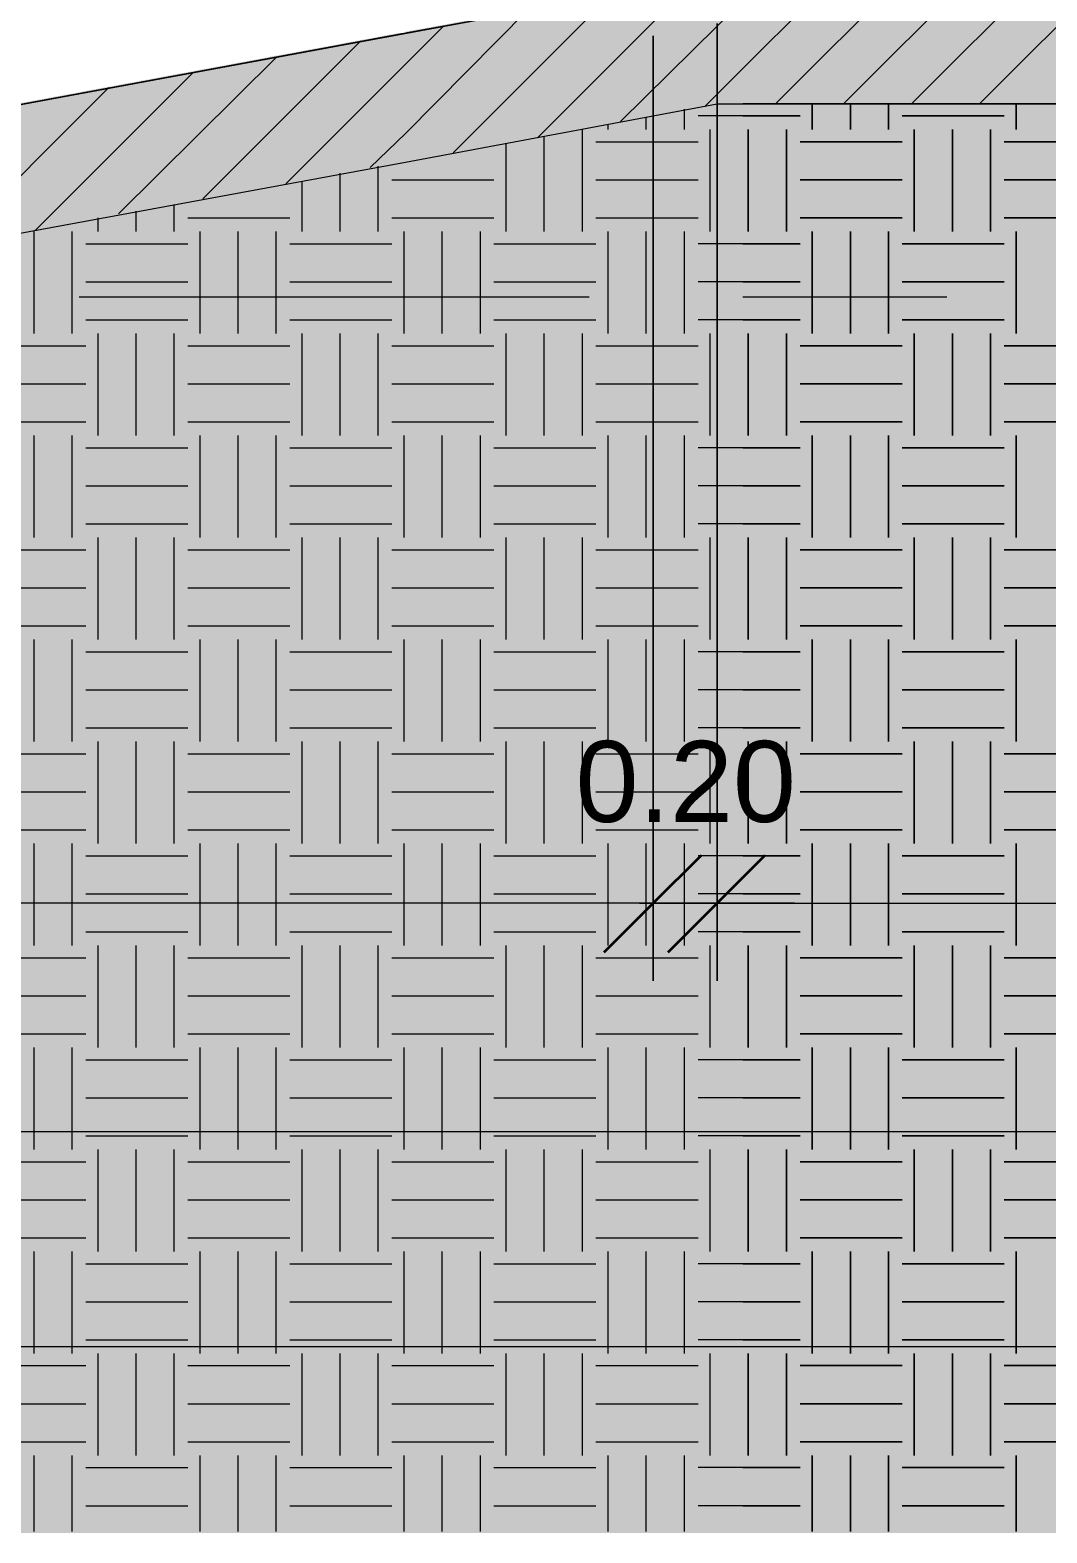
# Model space of a CAD drawing. Extents: x -187 to 52, y -9 to 65.
# Drawn here: x -122.886 to -119.725, y 27.056 to 31.73 of the extents above; entities that cross this region are included whole.
import ezdxf

# ---------------------------------------------------------------- set-up
doc = ezdxf.new("R2010")
doc.units = 0
doc.header["$MEASUREMENT"] = 0
doc.layers.add('PDF4_Geometría', color=7, linetype='Continuous')
doc.layers.add('PDF4_Texto', color=7, linetype='Continuous')
doc.layers.add('PDF4_Rellenos sólidos', color=7, linetype='Continuous', true_color=0xffffff)
doc.styles.add('PDF Arial', font='arial.ttf')

msp = doc.modelspace()

# ---------------------------------------------------------------- hatches: boundary and pattern name
at = {"layer": 'PDF4_Rellenos sólidos', "transparency": 33554559}
h = msp.add_hatch(color=256, dxfattribs=at)
h.paths.add_polyline_path([(-121.7192, 31.3234), (-121.6938, 31.3277), (-121.6515, 31.3361), (-121.6261, 31.3403), (-121.5839, 31.3488), (-121.5585, 31.353), (-121.5162, 31.3615), (-121.4908, 31.3657), (-121.4485, 31.3742), (-121.4231, 31.3784), (-121.3809, 31.3869), (-121.3555, 31.3911), (-121.3132, 31.3996), (-121.2878, 31.4038), (-121.2455, 31.4122), (-121.2202, 31.4165), (-121.1779, 31.4249), (-121.1525, 31.4292), (-121.1102, 31.4376), (-121.0848, 31.4418), (-121.0425, 31.4503), (-121.0172, 31.4545), (-120.9749, 31.463), (-120.9495, 31.4672), (-120.9072, 31.4757), (-120.8818, 31.4799), (-120.8395, 31.4884), (-120.8142, 31.4926), (-120.7719, 31.5011), (-120.7507, 31.5011), (-120.7507, 31.8986), (-120.7719, 31.8986), (-120.9495, 31.869), (-120.9537, 31.8605), (-121.0172, 31.8563), (-121.0172, 31.8098), (-121.0721, 31.814), (-121.0764, 31.814), (-121.0764, 31.8394), (-121.0975, 31.8394), (-121.1187, 31.8351), (-121.144, 31.8309), (-121.1652, 31.8267), (-121.1905, 31.8225), (-121.2117, 31.8182), (-121.2371, 31.814), (-121.2794, 31.8055), (-121.3047, 31.8013), (-121.3259, 31.7971), (-121.3513, 31.7929), (-121.3724, 31.7886), (-121.3978, 31.7844), (-121.4401, 31.7759), (-121.4654, 31.7717), (-121.4866, 31.7675), (-121.512, 31.7633), (-121.5331, 31.759), (-121.5585, 31.7548), (-121.6008, 31.7463), (-121.6261, 31.7421), (-121.6473, 31.7379), (-121.6727, 31.7336), (-121.6938, 31.7294), (-121.7192, 31.7252)])
h.paths.add_polyline_path([(-121.0721, 31.814), (-121.0214, 31.814), (-121.0214, 31.8521), (-121.0383, 31.8521), (-121.0721, 31.8436)])
for points in [[(-120.7507, 31.8986), (-120.7507, 31.5011), (-117.6043, 31.5011), (-117.6043, 31.8986)], [(-126.147, 30.5072), (-126.1217, 30.5114), (-126.1005, 30.5157), (-126.0751, 30.5199), (-126.054, 30.5241), (-126.0286, 30.5284), (-125.9863, 30.5368), (-125.9609, 30.541), (-125.9398, 30.5453), (-125.9144, 30.5495), (-125.8933, 30.5537), (-125.8679, 30.558), (-125.8256, 30.5664), (-125.8002, 30.5707), (-125.7791, 30.5749), (-125.7537, 30.5791), (-125.7326, 30.5833), (-125.7072, 30.5876), (-125.6649, 30.596), (-125.6395, 30.6003), (-125.6184, 30.6045), (-125.593, 30.6087), (-125.5719, 30.6129), (-125.5465, 30.6172), (-125.5042, 30.6256), (-125.4788, 30.6299), (-125.4577, 30.6341), (-125.4323, 30.6383), (-125.4112, 30.6425), (-125.3858, 30.6468), (-125.3435, 30.6552), (-125.3181, 30.6595), (-125.297, 30.6637), (-125.2716, 30.6679), (-125.2293, 30.6764), (-125.2039, 30.6806), (-125.1828, 30.6848), (-125.1574, 30.6891), (-125.1363, 30.6933), (-125.1109, 30.6975), (-125.0686, 30.706), (-125.0432, 30.7102), (-125.0221, 30.7144), (-124.9967, 30.7187), (-124.9756, 30.7229), (-124.9502, 30.7271), (-124.9079, 30.7356), (-124.8825, 30.7398), (-124.8614, 30.744), (-124.836, 30.7483), (-124.8149, 30.7525), (-124.7895, 30.7567), (-124.7472, 30.7652), (-124.7218, 30.7694), (-124.7007, 30.7736), (-124.6753, 30.7779), (-124.6542, 30.7821), (-124.6288, 30.7863), (-124.5865, 30.7948), (-124.5611, 30.799), (-124.54, 30.8033), (-124.5146, 30.8075), (-124.4935, 30.8117), (-124.4681, 30.8159), (-124.4258, 30.8244), (-124.4004, 30.8286), (-124.3793, 30.8329), (-124.3539, 30.8371), (-124.3116, 30.8455), (-124.2862, 30.8498), (-124.2651, 30.854), (-124.2397, 30.8582), (-124.2186, 30.8625), (-124.1932, 30.8667), (-124.1509, 30.8751), (-124.1255, 30.8794), (-124.1044, 30.8836), (-124.079, 30.8878), (-124.0579, 30.8921), (-124.0325, 30.8963), (-123.9902, 30.9048), (-123.9648, 30.909), (-123.9437, 30.9132), (-123.9183, 30.9174), (-123.8972, 30.9217), (-123.8718, 30.9259), (-123.8295, 30.9344), (-123.8041, 30.9386), (-123.783, 30.9428), (-123.7576, 30.947), (-123.7365, 30.9513), (-123.7111, 30.9555), (-123.6688, 30.964), (-123.6434, 30.9682), (-123.6223, 30.9724), (-123.5969, 30.9766), (-123.5757, 30.9809), (-123.5504, 30.9851), (-123.5081, 30.9936), (-123.4827, 30.9978), (-123.4616, 31.002), (-123.4362, 31.0062), (-123.3939, 31.0147), (-123.3685, 31.0189), (-123.3474, 31.0232), (-123.322, 31.0274), (-123.3009, 31.0316), (-123.2755, 31.0359), (-123.2332, 31.0443), (-123.2078, 31.0485), (-123.1867, 31.0528), (-123.1613, 31.057), (-123.1402, 31.0612), (-123.1148, 31.0655), (-123.0725, 31.0739), (-123.0471, 31.0781), (-123.026, 31.0824), (-123.0006, 31.0866), (-122.9794, 31.0908), (-122.9541, 31.0951), (-122.9118, 31.1035), (-122.8864, 31.1077), (-122.8653, 31.112), (-122.8399, 31.1162), (-122.8187, 31.1204), (-122.7934, 31.1247), (-122.7511, 31.1331), (-122.7257, 31.1373), (-122.7046, 31.1416), (-122.6792, 31.1458), (-122.658, 31.15), (-122.6327, 31.1543), (-122.5904, 31.1627), (-122.565, 31.167), (-122.5439, 31.1712), (-122.5185, 31.1754), (-122.4762, 31.1839), (-122.4508, 31.1881), (-122.4297, 31.1923), (-122.4043, 31.1966), (-122.3831, 31.2008), (-122.3578, 31.205), (-122.3155, 31.2135), (-122.2901, 31.2177), (-122.269, 31.2219), (-122.2436, 31.2262), (-122.2224, 31.2304), (-122.1971, 31.2346), (-122.1548, 31.2431), (-122.1294, 31.2473), (-122.1083, 31.2515), (-122.0829, 31.2558), (-122.0617, 31.26), (-122.0364, 31.2642), (-121.9941, 31.2727), (-121.9687, 31.2769), (-121.9476, 31.2811), (-121.9222, 31.2854), (-121.901, 31.2896), (-121.8757, 31.2938), (-121.8334, 31.3023), (-121.808, 31.3065), (-121.7868, 31.3107), (-121.7615, 31.315), (-121.7403, 31.3192), (-121.7192, 31.3192), (-121.7192, 31.721), (-121.7403, 31.721), (-121.7615, 31.7167), (-121.7868, 31.7125), (-121.8291, 31.704), (-121.8545, 31.6998), (-121.8757, 31.6956), (-121.901, 31.6914), (-121.9433, 31.6829), (-121.9687, 31.6787), (-121.9898, 31.6744), (-122.0152, 31.6702), (-122.0575, 31.6618), (-122.0829, 31.6575), (-122.104, 31.6533), (-122.1294, 31.6491), (-122.1717, 31.6406), (-122.1971, 31.6364), (-122.2182, 31.6322), (-122.2436, 31.6279), (-122.2859, 31.6195), (-122.3113, 31.6152), (-122.3324, 31.611), (-122.3578, 31.6068), (-122.4001, 31.5983), (-122.4254, 31.5941), (-122.4466, 31.5899), (-122.472, 31.5856), (-122.5142, 31.5772), (-122.5396, 31.5729), (-122.5608, 31.5687), (-122.5861, 31.5645), (-122.6284, 31.556), (-122.6538, 31.5518), (-122.675, 31.5476), (-122.7003, 31.5433), (-122.7426, 31.5349), (-122.768, 31.5307), (-122.7891, 31.5264), (-122.8145, 31.5222), (-122.8568, 31.5137), (-122.8822, 31.5095), (-122.9033, 31.5053), (-122.9287, 31.5011), (-122.971, 31.4926), (-122.9964, 31.4884), (-123.0175, 31.4841), (-123.0429, 31.4799), (-123.0852, 31.4714), (-123.1105, 31.4672), (-123.1317, 31.463), (-123.1571, 31.4588), (-123.1994, 31.4503), (-123.2247, 31.4461), (-123.267, 31.4376), (-123.2924, 31.4334), (-123.3135, 31.4292), (-123.3389, 31.4249), (-123.3812, 31.4165), (-123.4066, 31.4122), (-123.4277, 31.408), (-123.4531, 31.4038), (-123.4954, 31.3953), (-123.5208, 31.3911), (-123.5419, 31.3869), (-123.5673, 31.3826), (-123.6096, 31.3742), (-123.635, 31.3699), (-123.6561, 31.3657), (-123.6815, 31.3615), (-123.7238, 31.353), (-123.7491, 31.3488), (-123.7703, 31.3446), (-123.7957, 31.3403), (-123.838, 31.3319), (-123.8633, 31.3277), (-123.8845, 31.3234), (-123.9098, 31.3192), (-123.9521, 31.3107), (-123.9775, 31.3065), (-123.9987, 31.3023), (-124.024, 31.2981), (-124.0663, 31.2896), (-124.0917, 31.2854), (-124.1128, 31.2811), (-124.1382, 31.2769), (-124.1805, 31.2685), (-124.2059, 31.2642), (-124.227, 31.26), (-124.2524, 31.2558), (-124.2947, 31.2473), (-124.3201, 31.2431), (-124.3412, 31.2388), (-124.3666, 31.2346), (-124.4089, 31.2262), (-124.4343, 31.2219), (-124.4554, 31.2177), (-124.4808, 31.2135), (-124.5231, 31.205), (-124.5484, 31.2008), (-124.5696, 31.1966), (-124.595, 31.1923), (-124.6372, 31.1839), (-124.6626, 31.1796), (-124.7049, 31.1712), (-124.7303, 31.167), (-124.7514, 31.1627), (-124.7768, 31.1585), (-124.8191, 31.15), (-124.8445, 31.1458), (-124.8656, 31.1416), (-124.891, 31.1373), (-124.9333, 31.1289), (-124.9587, 31.1247), (-124.9798, 31.1204), (-125.0052, 31.1162), (-125.0475, 31.1077), (-125.0728, 31.1035), (-125.094, 31.0993), (-125.1194, 31.0951), (-125.1617, 31.0866), (-125.187, 31.0824), (-125.2082, 31.0781), (-125.2335, 31.0739), (-125.2758, 31.0655), (-125.3012, 31.0612), (-125.3224, 31.057), (-125.3477, 31.0528), (-125.39, 31.0443), (-125.4154, 31.0401), (-125.4365, 31.0359), (-125.4619, 31.0316), (-125.5042, 31.0232), (-125.5296, 31.0189), (-125.5507, 31.0147), (-125.5761, 31.0105), (-125.6184, 31.002), (-125.6438, 30.9978), (-125.6649, 30.9936), (-125.6903, 30.9893), (-125.7326, 30.9809), (-125.758, 30.9766), (-125.7791, 30.9724), (-125.8045, 30.9682), (-125.8468, 30.9597), (-125.8721, 30.9555), (-125.8933, 30.9513), (-125.9187, 30.947), (-125.9609, 30.9386), (-125.9863, 30.9344), (-126.0075, 30.9301), (-126.0328, 30.9259), (-126.0751, 30.9174), (-126.1005, 30.9132), (-126.1217, 30.909), (-126.147, 30.9048)], [(-121.6938, 31.3277), (-121.7192, 31.3234), (-121.7192, 27.0563), (-117.6973, 27.0563), (-117.6973, 31.5011), (-120.7719, 31.5011), (-120.8142, 31.4926), (-120.8395, 31.4884), (-120.8818, 31.4799), (-120.9072, 31.4757), (-120.9495, 31.4672), (-120.9749, 31.463), (-121.0172, 31.4545), (-121.0425, 31.4503), (-121.0848, 31.4418), (-121.1102, 31.4376), (-121.1525, 31.4292), (-121.1779, 31.4249), (-121.2202, 31.4165), (-121.2455, 31.4122), (-121.2878, 31.4038), (-121.3132, 31.3996), (-121.3555, 31.3911), (-121.3809, 31.3869), (-121.4231, 31.3784), (-121.4485, 31.3742), (-121.4908, 31.3657), (-121.5162, 31.3615), (-121.5585, 31.353), (-121.5839, 31.3488), (-121.6261, 31.3403), (-121.6515, 31.3361)], [(-120.6704, 31.5011), (-120.6704, 27.0563), (-117.6043, 27.0563), (-117.6043, 31.5011)], [(-126.147, 30.5072), (-128.215, 30.503), (-128.215, 27.0563), (-121.7192, 27.0563), (-121.7192, 31.3192), (-121.7403, 31.3192), (-121.7615, 31.315), (-121.7868, 31.3107), (-121.808, 31.3065), (-121.8334, 31.3023), (-121.8757, 31.2938), (-121.901, 31.2896), (-121.9222, 31.2854), (-121.9476, 31.2811), (-121.9687, 31.2769), (-121.9941, 31.2727), (-122.0364, 31.2642), (-122.0617, 31.26), (-122.0829, 31.2558), (-122.1083, 31.2515), (-122.1294, 31.2473), (-122.1548, 31.2431), (-122.1971, 31.2346), (-122.2224, 31.2304), (-122.2436, 31.2262), (-122.269, 31.2219), (-122.2901, 31.2177), (-122.3155, 31.2135), (-122.3578, 31.205), (-122.3831, 31.2008), (-122.4043, 31.1966), (-122.4297, 31.1923), (-122.4508, 31.1881), (-122.4762, 31.1839), (-122.5185, 31.1754), (-122.5439, 31.1712), (-122.565, 31.167), (-122.5904, 31.1627), (-122.6327, 31.1543), (-122.658, 31.15), (-122.6792, 31.1458), (-122.7046, 31.1416), (-122.7257, 31.1373), (-122.7511, 31.1331), (-122.7934, 31.1247), (-122.8187, 31.1204), (-122.8399, 31.1162), (-122.8653, 31.112), (-122.8864, 31.1077), (-122.9118, 31.1035), (-122.9541, 31.0951), (-122.9794, 31.0908), (-123.0006, 31.0866), (-123.026, 31.0824), (-123.0471, 31.0781), (-123.0725, 31.0739), (-123.1148, 31.0655), (-123.1402, 31.0612), (-123.1613, 31.057), (-123.1867, 31.0528), (-123.2078, 31.0485), (-123.2332, 31.0443), (-123.2755, 31.0359), (-123.3009, 31.0316), (-123.322, 31.0274), (-123.3474, 31.0232), (-123.3685, 31.0189), (-123.3939, 31.0147), (-123.4362, 31.0062), (-123.4616, 31.002), (-123.4827, 30.9978), (-123.5081, 30.9936), (-123.5504, 30.9851), (-123.5757, 30.9809), (-123.5969, 30.9766), (-123.6223, 30.9724), (-123.6434, 30.9682), (-123.6688, 30.964), (-123.7111, 30.9555), (-123.7365, 30.9513), (-123.7576, 30.947), (-123.783, 30.9428), (-123.8041, 30.9386), (-123.8295, 30.9344), (-123.8718, 30.9259), (-123.8972, 30.9217), (-123.9183, 30.9174), (-123.9437, 30.9132), (-123.9648, 30.909), (-123.9902, 30.9048), (-124.0325, 30.8963), (-124.0579, 30.8921), (-124.079, 30.8878), (-124.1044, 30.8836), (-124.1255, 30.8794), (-124.1509, 30.8751), (-124.1932, 30.8667), (-124.2186, 30.8625), (-124.2397, 30.8582), (-124.2651, 30.854), (-124.2862, 30.8498), (-124.3116, 30.8455), (-124.3539, 30.8371), (-124.3793, 30.8329), (-124.4004, 30.8286), (-124.4258, 30.8244), (-124.4681, 30.8159), (-124.4935, 30.8117), (-124.5146, 30.8075), (-124.54, 30.8033), (-124.5611, 30.799), (-124.5865, 30.7948), (-124.6288, 30.7863), (-124.6542, 30.7821), (-124.6753, 30.7779), (-124.7007, 30.7736), (-124.7218, 30.7694), (-124.7472, 30.7652), (-124.7895, 30.7567), (-124.8149, 30.7525), (-124.836, 30.7483), (-124.8614, 30.744), (-124.8825, 30.7398), (-124.9079, 30.7356), (-124.9502, 30.7271), (-124.9756, 30.7229), (-124.9967, 30.7187), (-125.0221, 30.7144), (-125.0432, 30.7102), (-125.0686, 30.706), (-125.1109, 30.6975), (-125.1363, 30.6933), (-125.1574, 30.6891), (-125.1828, 30.6848), (-125.2039, 30.6806), (-125.2293, 30.6764), (-125.2716, 30.6679), (-125.297, 30.6637), (-125.3181, 30.6595), (-125.3435, 30.6552), (-125.3858, 30.6468), (-125.4112, 30.6425), (-125.4323, 30.6383), (-125.4577, 30.6341), (-125.4788, 30.6299), (-125.5042, 30.6256), (-125.5465, 30.6172), (-125.5719, 30.6129), (-125.593, 30.6087), (-125.6184, 30.6045), (-125.6395, 30.6003), (-125.6649, 30.596), (-125.7072, 30.5876), (-125.7326, 30.5833), (-125.7537, 30.5791), (-125.7791, 30.5749), (-125.8002, 30.5707), (-125.8256, 30.5664), (-125.8679, 30.558), (-125.8933, 30.5537), (-125.9144, 30.5495), (-125.9398, 30.5453), (-125.9609, 30.541), (-125.9863, 30.5368), (-126.0286, 30.5284), (-126.054, 30.5241), (-126.0751, 30.5199), (-126.1005, 30.5157), (-126.1217, 30.5114)], [(-121.1905, 29.581), (-121.1905, 29.192), (-120.5139, 29.192), (-120.5139, 29.581)]]:
    msp.add_hatch(color=256, dxfattribs=at).paths.add_polyline_path(points)

# ---------------------------------------------------------------- linework, layer by layer
at = {"layer": 'PDF4_Geometría', "lineweight": 20}
for points in [[(-138.682, 35.0958), (-138.9315, 35.0958), (-138.9315, 34.7955), (-138.9315, 31.8986), (-138.9315, 31.5011), (-135.5356, 31.5011), (-134.9181, 31.3869), (-130.1435, 30.503), (-126.147, 30.503), (-121.7192, 31.3192), (-120.7507, 31.5011), (-117.6043, 31.5011), (-117.6043, 31.8986), (-117.6043, 34.7955), (-117.6043, 35.0958)], [(-135.2099, 31.8394), (-134.9181, 31.7844), (-130.1435, 30.9005), (-126.147, 30.9005), (-121.7192, 31.721), (-121.0764, 31.8394)]]:
    msp.add_lwpolyline(points, dxfattribs=at)
at = {"layer": 'PDF4_Geometría', "lineweight": 9}
for points in [[(-121.309, 31.3953), (-120.8184, 31.8859), (-120.7507, 31.9536)], [(-121.051, 31.4461), (-120.7507, 31.7421), (-120.5942, 31.8986)], [(-120.7888, 31.4926), (-120.7507, 31.5307), (-120.3828, 31.8986)], [(-120.5689, 31.5011), (-120.1713, 31.8986)], [(-120.3574, 31.5011), (-119.9599, 31.8986)], [(-120.146, 31.5011), (-119.7484, 31.8986)], [(-119.9345, 31.5011), (-119.537, 31.8986)], [(-130.1435, 30.9005), (-126.147, 30.9005), (-121.0764, 31.8394)], [(-121.5712, 31.3488), (-121.0806, 31.8394)], [(-121.8291, 31.3023), (-121.7192, 31.408), (-121.3386, 31.7929)], [(-122.0913, 31.2515), (-121.7192, 31.6237), (-121.6008, 31.7421)], [(-122.3493, 31.205), (-121.8587, 31.6956)], [(-122.6115, 31.1585), (-122.1209, 31.6448)], [(-122.8695, 31.1077), (-122.3789, 31.5983)], [(-123.1317, 31.0612), (-122.6411, 31.5518)], [(-117.6043, 31.5011), (-119.1987, 31.5011), (-120.6704, 31.5011)], [(-122.7342, 30.9005), (-121.1483, 30.9005)], [(-120.6704, 30.9005), (-120.036, 30.9005)], [(-120.7127, 29.0144), (-135.5779, 29.0144)], [(-120.5097, 29.0144), (-121.1905, 29.0144)], [(-120.9918, 29.0144), (-117.6635, 29.0144)], [(-117.6635, 28.3039), (-138.8723, 28.3039)], [(-139.1726, 27.6357), (-117.3632, 27.6357)]]:
    msp.add_lwpolyline(points, dxfattribs=at)
for points in [[(-120.7507, 31.7506), (-120.7507, 29.0144), (-120.7507, 28.7733), (-120.7507, 29.0144)], [(-120.9495, 31.7125), (-120.9495, 29.0144), (-120.9495, 28.7733), (-120.9495, 29.0144)]]:
    msp.add_lwpolyline(points, close=True, dxfattribs=at)
at = {"layer": 'PDF4_Geometría', "color": 9, "lineweight": 9, "true_color": 0xc0c0c0}
for points in [[(-120.9706, 31.4207), (-120.9706, 31.4588)], [(-120.8522, 31.4207), (-120.8522, 31.4841)], [(-120.6704, 31.463), (-120.4927, 31.463), (-120.8099, 31.463)], [(-117.6043, 31.5011), (-119.1987, 31.5011), (-120.6704, 31.5011)], [(-121.1694, 31.1035), (-121.1694, 31.4207)], [(-121.089, 31.4207), (-121.089, 31.4376)], [(-120.7719, 31.1035), (-120.7719, 31.4207)], [(-121.4062, 31.1035), (-121.4062, 31.3784)], [(-121.2878, 31.1035), (-121.2878, 31.3996)], [(-121.1271, 31.3826), (-120.8099, 31.3826)], [(-121.9222, 31.1035), (-121.9222, 31.2854)], [(-121.8038, 31.1035), (-121.8038, 31.3065)], [(-122.0406, 31.1035), (-122.0406, 31.26)], [(-121.7615, 31.2642), (-121.7192, 31.2642), (-121.4443, 31.2642)], [(-121.1271, 31.2642), (-120.8099, 31.2642)], [(-122.4381, 31.1035), (-122.4381, 31.1881)], [(-122.675, 31.1035), (-122.675, 31.1458)], [(-122.5565, 31.1035), (-122.5565, 31.167)], [(-122.3958, 31.1458), (-122.0787, 31.1458)], [(-121.7615, 31.1458), (-121.7192, 31.1458), (-121.4443, 31.1458)], [(-121.1271, 31.1458), (-120.8099, 31.1458)], [(-122.8737, 30.7863), (-122.8737, 31.1035)], [(-122.7553, 30.7863), (-122.7553, 31.1035)], [(-122.3578, 30.7863), (-122.3578, 31.1035)], [(-122.2394, 30.7863), (-122.2394, 31.1035)], [(-122.1209, 30.7863), (-122.1209, 31.1035)], [(-121.7234, 30.7863), (-121.7234, 31.1035)], [(-121.605, 30.7863), (-121.605, 31.1035)], [(-121.4866, 30.7863), (-121.4866, 31.1035)], [(-121.089, 30.7863), (-121.089, 31.1035)], [(-120.9706, 30.7863), (-120.9706, 31.1035)], [(-120.8522, 30.7863), (-120.8522, 31.1035)], [(-122.713, 31.0655), (-122.3958, 31.0655)], [(-122.0787, 31.0655), (-121.7615, 31.0655)], [(-121.4443, 31.0655), (-121.1271, 31.0655)], [(-120.6704, 31.0655), (-120.4927, 31.0655), (-120.8099, 31.0655)], [(-122.713, 30.947), (-122.3958, 30.947)], [(-122.0787, 30.947), (-121.7615, 30.947)], [(-121.4443, 30.947), (-121.1271, 30.947)], [(-120.6704, 30.947), (-120.4927, 30.947), (-120.8099, 30.947)], [(-122.713, 30.8286), (-122.3958, 30.8286)], [(-122.0787, 30.8286), (-121.7615, 30.8286)], [(-121.4443, 30.8286), (-121.1271, 30.8286)], [(-120.6704, 30.8286), (-120.4927, 30.8286), (-120.8099, 30.8286)], [(-122.675, 30.4692), (-122.675, 30.7863)], [(-122.5565, 30.4692), (-122.5565, 30.7863)], [(-122.4381, 30.4692), (-122.4381, 30.7863)], [(-122.0406, 30.4692), (-122.0406, 30.7863)], [(-121.9222, 30.4692), (-121.9222, 30.7863)], [(-121.8038, 30.4692), (-121.8038, 30.7863)], [(-121.4062, 30.4692), (-121.4062, 30.7863)], [(-121.2878, 30.4692), (-121.2878, 30.7863)], [(-121.1694, 30.4692), (-121.1694, 30.7863)], [(-120.7719, 30.4692), (-120.7719, 30.7863)], [(-123.0302, 30.7483), (-122.713, 30.7483)], [(-122.3958, 30.7483), (-122.0787, 30.7483)], [(-121.7615, 30.7483), (-121.7192, 30.7483), (-121.4443, 30.7483)], [(-121.1271, 30.7483), (-120.8099, 30.7483)], [(-123.0302, 30.6299), (-122.713, 30.6299)], [(-122.3958, 30.6299), (-122.0787, 30.6299)], [(-121.7615, 30.6299), (-121.7192, 30.6299), (-121.4443, 30.6299)], [(-121.1271, 30.6299), (-120.8099, 30.6299)], [(-123.0302, 30.5114), (-122.713, 30.5114)], [(-122.3958, 30.5114), (-122.0787, 30.5114)], [(-121.7615, 30.5114), (-121.7192, 30.5114), (-121.4443, 30.5114)], [(-121.1271, 30.5114), (-120.8099, 30.5114)], [(-122.8737, 30.152), (-122.8737, 30.4692)], [(-122.7553, 30.152), (-122.7553, 30.4692)], [(-122.713, 30.4311), (-122.3958, 30.4311)], [(-122.3578, 30.152), (-122.3578, 30.4692)], [(-122.2394, 30.152), (-122.2394, 30.4692)], [(-122.1209, 30.152), (-122.1209, 30.4692)], [(-122.0787, 30.4311), (-121.7615, 30.4311)], [(-121.7234, 30.152), (-121.7234, 30.4692)], [(-121.605, 30.152), (-121.605, 30.4692)], [(-121.4866, 30.152), (-121.4866, 30.4692)], [(-121.4443, 30.4311), (-121.1271, 30.4311)], [(-121.089, 30.152), (-121.089, 30.4692)], [(-120.9706, 30.152), (-120.9706, 30.4692)], [(-120.8522, 30.152), (-120.8522, 30.4692)], [(-120.6704, 30.4311), (-120.4927, 30.4311), (-120.8099, 30.4311)], [(-122.713, 30.3127), (-122.3958, 30.3127)], [(-122.0787, 30.3127), (-121.7615, 30.3127)], [(-121.4443, 30.3127), (-121.1271, 30.3127)], [(-120.6704, 30.3127), (-120.4927, 30.3127), (-120.8099, 30.3127)], [(-122.713, 30.1943), (-122.3958, 30.1943)], [(-122.0787, 30.1943), (-121.7615, 30.1943)], [(-121.4443, 30.1943), (-121.1271, 30.1943)], [(-120.6704, 30.1943), (-120.4927, 30.1943), (-120.8099, 30.1943)], [(-122.675, 29.8348), (-122.675, 30.152)], [(-122.5565, 29.8348), (-122.5565, 30.152)], [(-122.4381, 29.8348), (-122.4381, 30.152)], [(-122.0406, 29.8348), (-122.0406, 30.152)], [(-121.9222, 29.8348), (-121.9222, 30.152)], [(-121.8038, 29.8348), (-121.8038, 30.152)], [(-121.4062, 29.8348), (-121.4062, 30.152)], [(-121.2878, 29.8348), (-121.2878, 30.152)], [(-121.1694, 29.8348), (-121.1694, 30.152)], [(-120.7719, 29.8348), (-120.7719, 30.152)], [(-123.0302, 30.1139), (-122.713, 30.1139)], [(-122.3958, 30.1139), (-122.0787, 30.1139)], [(-121.7615, 30.1139), (-121.7192, 30.1139), (-121.4443, 30.1139)], [(-121.1271, 30.1139), (-120.8099, 30.1139)], [(-123.0302, 29.9955), (-122.713, 29.9955)], [(-122.3958, 29.9955), (-122.0787, 29.9955)], [(-121.7615, 29.9955), (-121.7192, 29.9955), (-121.4443, 29.9955)], [(-121.1271, 29.9955), (-120.8099, 29.9955)], [(-123.0302, 29.8771), (-122.713, 29.8771)], [(-122.3958, 29.8771), (-122.0787, 29.8771)], [(-121.7615, 29.8771), (-121.7192, 29.8771), (-121.4443, 29.8771)], [(-121.1271, 29.8771), (-120.8099, 29.8771)], [(-122.8737, 29.5176), (-122.8737, 29.8348)], [(-122.7553, 29.5176), (-122.7553, 29.8348)], [(-122.3578, 29.5176), (-122.3578, 29.8348)], [(-122.2394, 29.5176), (-122.2394, 29.8348)], [(-122.1209, 29.5176), (-122.1209, 29.8348)], [(-121.7234, 29.5176), (-121.7234, 29.8348)], [(-121.605, 29.5176), (-121.605, 29.8348)], [(-121.4866, 29.5176), (-121.4866, 29.8348)], [(-121.089, 29.5176), (-121.089, 29.8348)], [(-120.9706, 29.5176), (-120.9706, 29.8348)], [(-120.8522, 29.5176), (-120.8522, 29.8348)], [(-122.713, 29.7967), (-122.3958, 29.7967)], [(-122.0787, 29.7967), (-121.7615, 29.7967)], [(-121.4443, 29.7967), (-121.1271, 29.7967)], [(-120.6704, 29.7967), (-120.4927, 29.7967), (-120.8099, 29.7967)], [(-122.713, 29.6783), (-122.3958, 29.6783)], [(-122.0787, 29.6783), (-121.7615, 29.6783)], [(-121.4443, 29.6783), (-121.1271, 29.6783)], [(-120.6704, 29.6783), (-120.4927, 29.6783), (-120.8099, 29.6783)], [(-122.713, 29.5599), (-122.3958, 29.5599)], [(-122.0787, 29.5599), (-121.7615, 29.5599)], [(-121.4443, 29.5599), (-121.1271, 29.5599)], [(-120.6704, 29.5599), (-120.4927, 29.5599), (-120.8099, 29.5599)], [(-122.675, 29.2004), (-122.675, 29.5176)], [(-122.5565, 29.2004), (-122.5565, 29.5176)], [(-122.4381, 29.2004), (-122.4381, 29.5176)], [(-122.0406, 29.2004), (-122.0406, 29.5176)], [(-121.9222, 29.2004), (-121.9222, 29.5176)], [(-121.8038, 29.2004), (-121.8038, 29.5176)], [(-121.4062, 29.2004), (-121.4062, 29.5176)], [(-121.2878, 29.2004), (-121.2878, 29.5176)], [(-121.1694, 29.2004), (-121.1694, 29.5176)], [(-120.7719, 29.2004), (-120.7719, 29.5176)], [(-123.0302, 29.4796), (-122.713, 29.4796)], [(-122.3958, 29.4796), (-122.0787, 29.4796)], [(-121.7615, 29.4796), (-121.7192, 29.4796), (-121.4443, 29.4796)], [(-121.1271, 29.4796), (-120.8099, 29.4796)], [(-123.0302, 29.3611), (-122.713, 29.3611)], [(-122.3958, 29.3611), (-122.0787, 29.3611)], [(-121.7615, 29.3611), (-121.7192, 29.3611), (-121.4443, 29.3611)], [(-121.1271, 29.3611), (-120.8099, 29.3611)], [(-123.0302, 29.2427), (-122.713, 29.2427)], [(-122.3958, 29.2427), (-122.0787, 29.2427)], [(-121.7615, 29.2427), (-121.7192, 29.2427), (-121.4443, 29.2427)], [(-121.1271, 29.2427), (-120.8099, 29.2427)], [(-122.8737, 28.8833), (-122.8737, 29.2004)], [(-122.7553, 28.8833), (-122.7553, 29.2004)], [(-122.3578, 28.8833), (-122.3578, 29.2004)], [(-122.2394, 28.8833), (-122.2394, 29.2004)], [(-122.1209, 28.8833), (-122.1209, 29.2004)], [(-121.7234, 28.8833), (-121.7234, 29.2004)], [(-121.605, 28.8833), (-121.605, 29.2004)], [(-121.4866, 28.8833), (-121.4866, 29.2004)], [(-121.089, 28.8833), (-121.089, 29.2004)], [(-120.9706, 28.8833), (-120.9706, 29.2004)], [(-120.8522, 28.8833), (-120.8522, 29.2004)], [(-122.713, 29.1624), (-122.3958, 29.1624)], [(-122.0787, 29.1624), (-121.7615, 29.1624)], [(-121.4443, 29.1624), (-121.1271, 29.1624)], [(-120.6704, 29.1624), (-120.4927, 29.1624), (-120.8099, 29.1624)], [(-122.713, 29.044), (-122.3958, 29.044)], [(-122.0787, 29.044), (-121.7615, 29.044)], [(-121.4443, 29.044), (-121.1271, 29.044)], [(-120.6704, 29.044), (-120.4927, 29.044), (-120.8099, 29.044)], [(-122.713, 28.9255), (-122.3958, 28.9255)], [(-122.0787, 28.9255), (-121.7615, 28.9255)], [(-121.4443, 28.9255), (-121.1271, 28.9255)], [(-120.6704, 28.9255), (-120.4927, 28.9255), (-120.8099, 28.9255)], [(-123.0302, 28.8452), (-122.713, 28.8452)], [(-122.675, 28.5661), (-122.675, 28.8833)], [(-122.5565, 28.5661), (-122.5565, 28.8833)], [(-122.4381, 28.5661), (-122.4381, 28.8833)], [(-122.3958, 28.8452), (-122.0787, 28.8452)], [(-122.0406, 28.5661), (-122.0406, 28.8833)], [(-121.9222, 28.5661), (-121.9222, 28.8833)], [(-121.8038, 28.5661), (-121.8038, 28.8833)], [(-121.7615, 28.8452), (-121.7192, 28.8452), (-121.4443, 28.8452)], [(-121.4062, 28.5661), (-121.4062, 28.8833)], [(-121.2878, 28.5661), (-121.2878, 28.8833)], [(-121.1694, 28.5661), (-121.1694, 28.8833)], [(-121.1271, 28.8452), (-120.8099, 28.8452)], [(-120.7719, 28.5661), (-120.7719, 28.8833)], [(-123.0302, 28.7268), (-122.713, 28.7268)], [(-122.3958, 28.7268), (-122.0787, 28.7268)], [(-121.7615, 28.7268), (-121.7192, 28.7268), (-121.4443, 28.7268)], [(-121.1271, 28.7268), (-120.8099, 28.7268)], [(-123.0302, 28.6084), (-122.713, 28.6084)], [(-122.3958, 28.6084), (-122.0787, 28.6084)], [(-121.7615, 28.6084), (-121.7192, 28.6084), (-121.4443, 28.6084)], [(-121.1271, 28.6084), (-120.8099, 28.6084)], [(-122.8737, 28.2489), (-122.8737, 28.5661)], [(-122.7553, 28.2489), (-122.7553, 28.5661)], [(-122.3578, 28.2489), (-122.3578, 28.5661)], [(-122.2394, 28.2489), (-122.2394, 28.5661)], [(-122.1209, 28.2489), (-122.1209, 28.5661)], [(-121.7234, 28.2489), (-121.7234, 28.5661)], [(-121.605, 28.2489), (-121.605, 28.5661)], [(-121.4866, 28.2489), (-121.4866, 28.5661)], [(-121.089, 28.2489), (-121.089, 28.5661)], [(-120.9706, 28.2489), (-120.9706, 28.5661)], [(-120.8522, 28.2489), (-120.8522, 28.5661)], [(-122.713, 28.528), (-122.3958, 28.528)], [(-122.0787, 28.528), (-121.7615, 28.528)], [(-121.4443, 28.528), (-121.1271, 28.528)], [(-120.6704, 28.528), (-120.4927, 28.528), (-120.8099, 28.528)], [(-122.713, 28.4096), (-122.3958, 28.4096)], [(-122.0787, 28.4096), (-121.7615, 28.4096)], [(-121.4443, 28.4096), (-121.1271, 28.4096)], [(-120.6704, 28.4096), (-120.4927, 28.4096), (-120.8099, 28.4096)], [(-122.713, 28.2912), (-122.3958, 28.2912)], [(-122.0787, 28.2912), (-121.7615, 28.2912)], [(-121.4443, 28.2912), (-121.1271, 28.2912)], [(-120.6704, 28.2912), (-120.4927, 28.2912), (-120.8099, 28.2912)], [(-122.675, 27.9317), (-122.675, 28.2489)], [(-122.5565, 27.9317), (-122.5565, 28.2489)], [(-122.4381, 27.9317), (-122.4381, 28.2489)], [(-122.0406, 27.9317), (-122.0406, 28.2489)], [(-121.9222, 27.9317), (-121.9222, 28.2489)], [(-121.8038, 27.9317), (-121.8038, 28.2489)], [(-121.4062, 27.9317), (-121.4062, 28.2489)], [(-121.2878, 27.9317), (-121.2878, 28.2489)], [(-121.1694, 27.9317), (-121.1694, 28.2489)], [(-120.7719, 27.9317), (-120.7719, 28.2489)], [(-123.0302, 28.2108), (-122.713, 28.2108)], [(-122.3958, 28.2108), (-122.0787, 28.2108)], [(-121.7615, 28.2108), (-121.7192, 28.2108), (-121.4443, 28.2108)], [(-121.1271, 28.2108), (-120.8099, 28.2108)], [(-123.0302, 28.0924), (-122.713, 28.0924)], [(-122.3958, 28.0924), (-122.0787, 28.0924)], [(-121.7615, 28.0924), (-121.7192, 28.0924), (-121.4443, 28.0924)], [(-121.1271, 28.0924), (-120.8099, 28.0924)], [(-123.0302, 27.974), (-122.713, 27.974)], [(-122.3958, 27.974), (-122.0787, 27.974)], [(-121.7615, 27.974), (-121.7192, 27.974), (-121.4443, 27.974)], [(-121.1271, 27.974), (-120.8099, 27.974)], [(-122.8737, 27.6145), (-122.8737, 27.9317)], [(-122.7553, 27.6145), (-122.7553, 27.9317)], [(-122.3578, 27.6145), (-122.3578, 27.9317)], [(-122.2394, 27.6145), (-122.2394, 27.9317)], [(-122.1209, 27.6145), (-122.1209, 27.9317)], [(-121.7234, 27.6145), (-121.7234, 27.9317)], [(-121.605, 27.6145), (-121.605, 27.9317)], [(-121.4866, 27.6145), (-121.4866, 27.9317)], [(-121.089, 27.6145), (-121.089, 27.9317)], [(-120.9706, 27.6145), (-120.9706, 27.9317)], [(-120.8522, 27.6145), (-120.8522, 27.9317)], [(-122.713, 27.8936), (-122.3958, 27.8936)], [(-122.0787, 27.8936), (-121.7615, 27.8936)], [(-121.4443, 27.8936), (-121.1271, 27.8936)], [(-120.6704, 27.8936), (-120.4927, 27.8936), (-120.8099, 27.8936)], [(-122.713, 27.7752), (-122.3958, 27.7752)], [(-122.0787, 27.7752), (-121.7615, 27.7752)], [(-121.4443, 27.7752), (-121.1271, 27.7752)], [(-120.6704, 27.7752), (-120.4927, 27.7752), (-120.8099, 27.7752)], [(-122.713, 27.6568), (-122.3958, 27.6568)], [(-122.0787, 27.6568), (-121.7615, 27.6568)], [(-121.4443, 27.6568), (-121.1271, 27.6568)], [(-120.6704, 27.6568), (-120.4927, 27.6568), (-120.8099, 27.6568)], [(-123.0302, 27.5765), (-122.713, 27.5765)], [(-122.675, 27.2973), (-122.675, 27.6145)], [(-122.5565, 27.2973), (-122.5565, 27.6145)], [(-122.4381, 27.2973), (-122.4381, 27.6145)], [(-122.3958, 27.5765), (-122.0787, 27.5765)], [(-122.0406, 27.2973), (-122.0406, 27.6145)], [(-121.9222, 27.2973), (-121.9222, 27.6145)], [(-121.8038, 27.2973), (-121.8038, 27.6145)], [(-121.7615, 27.5765), (-121.7192, 27.5765), (-121.4443, 27.5765)], [(-121.4062, 27.2973), (-121.4062, 27.6145)], [(-121.2878, 27.2973), (-121.2878, 27.6145)], [(-121.1694, 27.2973), (-121.1694, 27.6145)], [(-121.1271, 27.5765), (-120.8099, 27.5765)], [(-120.7719, 27.2973), (-120.7719, 27.6145)], [(-123.0302, 27.4581), (-122.713, 27.4581)], [(-122.3958, 27.4581), (-122.0787, 27.4581)], [(-121.7615, 27.4581), (-121.7192, 27.4581), (-121.4443, 27.4581)], [(-121.1271, 27.4581), (-120.8099, 27.4581)], [(-123.0302, 27.3396), (-122.713, 27.3396)], [(-122.8737, 27.0605), (-122.8737, 27.2973)], [(-122.7553, 27.0605), (-122.7553, 27.2973)], [(-122.3958, 27.3396), (-122.0787, 27.3396)], [(-122.3578, 27.0605), (-122.3578, 27.2973)], [(-122.2394, 27.0605), (-122.2394, 27.2973)], [(-122.1209, 27.0605), (-122.1209, 27.2973)], [(-121.7615, 27.3396), (-121.7192, 27.3396), (-121.4443, 27.3396)], [(-121.7234, 27.0605), (-121.7234, 27.2973)], [(-121.605, 27.0605), (-121.605, 27.2973)], [(-121.4866, 27.0605), (-121.4866, 27.2973)], [(-121.1271, 27.3396), (-120.8099, 27.3396)], [(-121.089, 27.0605), (-121.089, 27.2973)], [(-120.9706, 27.0605), (-120.9706, 27.2973)], [(-120.8522, 27.0605), (-120.8522, 27.2973)], [(-122.713, 27.2593), (-122.3958, 27.2593)], [(-122.0787, 27.2593), (-121.7615, 27.2593)], [(-121.4443, 27.2593), (-121.1271, 27.2593)], [(-120.6704, 27.2593), (-120.4927, 27.2593), (-120.8099, 27.2593)], [(-122.713, 27.1409), (-122.3958, 27.1409)], [(-122.0787, 27.1409), (-121.7615, 27.1409)], [(-121.4443, 27.1409), (-121.1271, 27.1409)], [(-120.6704, 27.1409), (-120.4927, 27.1409), (-120.8099, 27.1409)]]:
    msp.add_lwpolyline(points, dxfattribs=at)
for points in [[(-120.4547, 31.5011), (-120.4547, 31.4207)], [(-120.3363, 31.5011), (-120.3363, 31.4207)], [(-120.2179, 31.5011), (-120.2179, 31.4207)], [(-119.8584, 31.463), (-120.1756, 31.463)], [(-119.8203, 31.5011), (-119.8203, 31.4207)], [(-120.6535, 31.4207), (-120.6535, 31.1035)], [(-120.535, 31.4207), (-120.535, 31.1035)], [(-120.1375, 31.4207), (-120.1375, 31.1035)], [(-120.0191, 31.4207), (-120.0191, 31.1035)], [(-119.9007, 31.4207), (-119.9007, 31.1035)], [(-120.1756, 31.3826), (-120.4927, 31.3826)], [(-119.5412, 31.3826), (-119.8584, 31.3826)], [(-120.1756, 31.2642), (-120.4927, 31.2642)], [(-119.5412, 31.2642), (-119.8584, 31.2642)], [(-120.1756, 31.1458), (-120.4927, 31.1458)], [(-119.5412, 31.1458), (-119.8584, 31.1458)], [(-120.4547, 31.1035), (-120.4547, 30.7863)], [(-120.3363, 31.1035), (-120.3363, 30.7863)], [(-120.2179, 31.1035), (-120.2179, 30.7863)], [(-119.8203, 31.1035), (-119.8203, 30.7863)], [(-119.8584, 31.0655), (-120.1756, 31.0655)], [(-119.8584, 30.947), (-120.1756, 30.947)], [(-119.8584, 30.8286), (-120.1756, 30.8286)], [(-120.6535, 30.7863), (-120.6535, 30.4692)], [(-120.535, 30.7863), (-120.535, 30.4692)], [(-120.1375, 30.7863), (-120.1375, 30.4692)], [(-120.0191, 30.7863), (-120.0191, 30.4692)], [(-119.9007, 30.7863), (-119.9007, 30.4692)], [(-120.1756, 30.7483), (-120.4927, 30.7483)], [(-119.5412, 30.7483), (-119.8584, 30.7483)], [(-120.1756, 30.6299), (-120.4927, 30.6299)], [(-119.5412, 30.6299), (-119.8584, 30.6299)], [(-120.1756, 30.5114), (-120.4927, 30.5114)], [(-119.5412, 30.5114), (-119.8584, 30.5114)], [(-120.4547, 30.4692), (-120.4547, 30.152)], [(-120.3363, 30.4692), (-120.3363, 30.152)], [(-120.2179, 30.4692), (-120.2179, 30.152)], [(-119.8584, 30.4311), (-120.1756, 30.4311)], [(-119.8203, 30.4692), (-119.8203, 30.152)], [(-119.8584, 30.3127), (-120.1756, 30.3127)], [(-119.8584, 30.1943), (-120.1756, 30.1943)], [(-120.6535, 30.152), (-120.6535, 29.8348)], [(-120.535, 30.152), (-120.535, 29.8348)], [(-120.1375, 30.152), (-120.1375, 29.8348)], [(-120.0191, 30.152), (-120.0191, 29.8348)], [(-119.9007, 30.152), (-119.9007, 29.8348)], [(-120.1756, 30.1139), (-120.4927, 30.1139)], [(-119.5412, 30.1139), (-119.8584, 30.1139)], [(-120.1756, 29.9955), (-120.4927, 29.9955)], [(-119.5412, 29.9955), (-119.8584, 29.9955)], [(-120.1756, 29.8771), (-120.4927, 29.8771)], [(-119.5412, 29.8771), (-119.8584, 29.8771)], [(-120.4547, 29.8348), (-120.4547, 29.5176)], [(-120.3363, 29.8348), (-120.3363, 29.5176)], [(-120.2179, 29.8348), (-120.2179, 29.5176)], [(-119.8203, 29.8348), (-119.8203, 29.5176)], [(-119.8584, 29.7967), (-120.1756, 29.7967)], [(-119.8584, 29.6783), (-120.1756, 29.6783)], [(-119.8584, 29.5599), (-120.1756, 29.5599)], [(-120.6535, 29.5176), (-120.6535, 29.2004)], [(-120.535, 29.5176), (-120.535, 29.2004)], [(-120.1375, 29.5176), (-120.1375, 29.2004)], [(-120.0191, 29.5176), (-120.0191, 29.2004)], [(-119.9007, 29.5176), (-119.9007, 29.2004)], [(-120.1756, 29.4796), (-120.4927, 29.4796)], [(-119.5412, 29.4796), (-119.8584, 29.4796)], [(-120.1756, 29.3611), (-120.4927, 29.3611)], [(-119.5412, 29.3611), (-119.8584, 29.3611)], [(-120.1756, 29.2427), (-120.4927, 29.2427)], [(-119.5412, 29.2427), (-119.8584, 29.2427)], [(-120.4547, 29.2004), (-120.4547, 28.8833)], [(-120.3363, 29.2004), (-120.3363, 28.8833)], [(-120.2179, 29.2004), (-120.2179, 28.8833)], [(-119.8203, 29.2004), (-119.8203, 28.8833)], [(-119.8584, 29.1624), (-120.1756, 29.1624)], [(-119.8584, 29.044), (-120.1756, 29.044)], [(-119.8584, 28.9255), (-120.1756, 28.9255)], [(-120.6535, 28.8833), (-120.6535, 28.5661)], [(-120.535, 28.8833), (-120.535, 28.5661)], [(-120.1756, 28.8452), (-120.4927, 28.8452)], [(-120.1375, 28.8833), (-120.1375, 28.5661)], [(-120.0191, 28.8833), (-120.0191, 28.5661)], [(-119.9007, 28.8833), (-119.9007, 28.5661)], [(-119.5412, 28.8452), (-119.8584, 28.8452)], [(-120.1756, 28.7268), (-120.4927, 28.7268)], [(-119.5412, 28.7268), (-119.8584, 28.7268)], [(-120.1756, 28.6084), (-120.4927, 28.6084)], [(-119.5412, 28.6084), (-119.8584, 28.6084)], [(-120.4547, 28.5661), (-120.4547, 28.2489)], [(-120.3363, 28.5661), (-120.3363, 28.2489)], [(-120.2179, 28.5661), (-120.2179, 28.2489)], [(-119.8203, 28.5661), (-119.8203, 28.2489)], [(-119.8584, 28.528), (-120.1756, 28.528)], [(-119.8584, 28.4096), (-120.1756, 28.4096)], [(-119.8584, 28.2912), (-120.1756, 28.2912)], [(-120.6535, 28.2489), (-120.6535, 27.9317)], [(-120.535, 28.2489), (-120.535, 27.9317)], [(-120.1375, 28.2489), (-120.1375, 27.9317)], [(-120.0191, 28.2489), (-120.0191, 27.9317)], [(-119.9007, 28.2489), (-119.9007, 27.9317)], [(-120.1756, 28.2108), (-120.4927, 28.2108)], [(-119.5412, 28.2108), (-119.8584, 28.2108)], [(-120.1756, 28.0924), (-120.4927, 28.0924)], [(-119.5412, 28.0924), (-119.8584, 28.0924)], [(-120.1756, 27.974), (-120.4927, 27.974)], [(-119.5412, 27.974), (-119.8584, 27.974)], [(-120.4547, 27.9317), (-120.4547, 27.6145)], [(-120.3363, 27.9317), (-120.3363, 27.6145)], [(-120.2179, 27.9317), (-120.2179, 27.6145)], [(-119.8203, 27.9317), (-119.8203, 27.6145)], [(-119.8584, 27.8936), (-120.1756, 27.8936)], [(-119.8584, 27.7752), (-120.1756, 27.7752)], [(-119.8584, 27.6568), (-120.1756, 27.6568)], [(-120.6535, 27.6145), (-120.6535, 27.2973)], [(-120.535, 27.6145), (-120.535, 27.2973)], [(-120.1756, 27.5765), (-120.4927, 27.5765)], [(-120.1375, 27.6145), (-120.1375, 27.2973)], [(-120.0191, 27.6145), (-120.0191, 27.2973)], [(-119.9007, 27.6145), (-119.9007, 27.2973)], [(-119.5412, 27.5765), (-119.8584, 27.5765)], [(-120.1756, 27.4581), (-120.4927, 27.4581)], [(-119.5412, 27.4581), (-119.8584, 27.4581)], [(-120.1756, 27.3396), (-120.4927, 27.3396)], [(-120.4547, 27.2973), (-120.4547, 27.0605)], [(-120.3363, 27.2973), (-120.3363, 27.0605)], [(-120.2179, 27.2973), (-120.2179, 27.0605)], [(-119.5412, 27.3396), (-119.8584, 27.3396)], [(-119.8203, 27.2973), (-119.8203, 27.0605)], [(-119.8584, 27.2593), (-120.1756, 27.2593)], [(-119.8584, 27.1409), (-120.1756, 27.1409)]]:
    msp.add_lwpolyline(points, close=True, dxfattribs=at)
at = {"layer": 'PDF4_Geometría', "lineweight": 35}
for points in [[(-121.1017, 28.8621), (-120.9495, 29.0144), (-120.8015, 29.1624), (-120.9495, 29.0144)], [(-120.903, 28.8621), (-120.7507, 29.0144), (-120.6027, 29.1624), (-120.7507, 29.0144)]]:
    msp.add_lwpolyline(points, close=True, dxfattribs=at)

# ---------------------------------------------------------------- texts
at = {"layer": 'PDF4_Texto', "insert": (-121.1905, 29.2638), "char_height": 0.25199, "attachment_point": 7, "style": 'PDF Arial'}
msp.add_mtext('0.20', dxfattribs=at)

doc.saveas('drawing.dxf')
